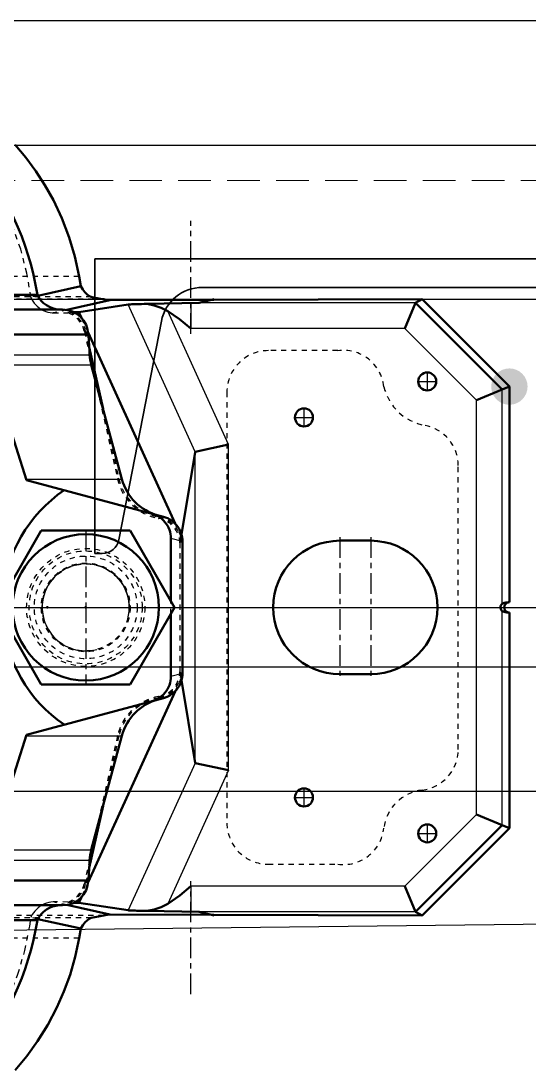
# Model space of a CAD drawing. Header units: millimetres. Extents: x 29178 to 37588, y 1365 to 7305.
# Drawn here: x 31213.4 to 31312.3, y 4258.3 to 4462.6 of the extents above; entities that cross this region are included whole.
import ezdxf

# ---------------------------------------------------------------- set-up
doc = ezdxf.new("R2010")
doc.units = ezdxf.units.MM
for name, pattern in [('CENTER', [7, 4, -1, 1, -1]), ('Dashed', [2, 1, -1]), ('HIDDEN', [9.525, 6.35, -3.175])]:
    doc.linetypes.add(name, pattern=pattern)
for name, color, linetype, lineweight in [('2d ConnectionPoints', 7, 'Continuous', 50), ('AM_0', 7, 'Continuous', 50), ('AM_4', 3, 'Continuous', 25), ('AM_5', 3, 'Continuous', 25), ('AM_7', 7, 'CENTER', 25), ('AM_9', 6, 'Dashed', 25), ('CONTORNO', 7, 'Continuous', 35), ('TRACEJADA', 3, 'HIDDEN', 20)]:
    doc.layers.add(name, color=color, linetype=linetype, lineweight=lineweight)

# ---------------------------------------------------------------- blocks, each defined once
blk = doc.blocks.new('estrutura')
for p, q in [((-35465.52, 28271.72), (-35715.52, 28271.72)), ((-36168.72, 28247.52), (-35465.52, 28247.52)), ((-36067.12, 28145.92), (-35567.12, 28145.92)), ((-35715.52, 28121.72), (-35465.52, 28121.72))]:
    blk.add_line(p, q)
at = {"layer": 'CONTORNO'}
for p, q in [((-35692.85, 28168.02), (-35692.85, 28225.42)), ((-35692.85, 28225.42), (-35489.65, 28225.42)), ((-35671.9, 28219.83), (-35510.59, 28219.83)), ((-35679.88, 28213.25), (-35688.16, 28170.69)), ((-35692.85, 28168.02), (-35691.39, 28168.02))]:
    blk.add_line(p, q, dxfattribs=at)
for centre, radius, start, end in [((-35671.9, 28211.7), 8.13, 90, 169), ((-35691.39, 28171.32), 3.3, 270, 349)]:
    blk.add_arc(centre, radius, start, end, dxfattribs=at)
at = {"layer": 'TRACEJADA'}
blk.add_line((-36067.12, 28240.66), (-35567.12, 28240.66), dxfattribs=at)
blk = doc.blocks.new('8_M_20x110_20x110_001_1_0_in_SKFSNL5246201224KH3024_4')
at = {"layer": 'AM_0'}
for p, q in [((-15, 131.16), (0, 139.82)), ((0, 139.82), (15, 131.16)), ((-15, 113.84), (-15, 131.16)), ((15, 131.16), (15, 113.84)), ((0, 105.18), (-15, 113.84)), ((15, 113.84), (0, 105.18))]:
    blk.add_line(p, q, dxfattribs=at)
blk.add_circle((0, 122.5), 14.25, dxfattribs=at)
at = {"layer": 'AM_5'}
blk.add_arc((0, 122.5), 8.47, 75, 15, dxfattribs=at)
at = {"layer": 'AM_7'}
for p, q in [((0, 107.54), (0, 137.46)), ((-14.96, 122.5), (14.96, 122.5))]:
    blk.add_line(p, q, dxfattribs=at)
at = {"layer": 'AM_9'}
for radius in [10, 8.47]:
    blk.add_circle((0, 122.5), radius, dxfattribs=at)
blk = doc.blocks.new('10_SNL_524_620_CAP_0_in_SKFSNL5246201224KH3024_4')
at = {"layer": 'AM_0'}
for p, q in [((12.81, 141.35), (-12.81, 141.35)), ((-1.26, 139.09), (-13.42, 139.09)), ((13.42, 139.09), (1.26, 139.09)), ((-24.8, 110.94), (-17.64, 137.64)), ((17.64, 137.64), (24.8, 110.94)), ((-24.99, 129.55), (-47.22, 123.59)), ((47.22, 123.59), (24.99, 129.55)), ((-53.16, 89.56), (-53.16, 123.01)), ((53.16, 89.56), (53.16, 123.01)), ((-58, 118), (-58, 90.19)), ((58.01, 90.23), (58.01, 118)), ((-60.88, 89.78), (-60.88, 113.09)), ((60.88, 89.78), (60.88, 113.09)), ((-47.22, 103.85), (-24.8, 110.94)), ((24.8, 110.94), (47.22, 103.85))]:
    blk.add_line(p, q, dxfattribs=at)
for points in [[(-17.64, 137.64), (-17.51, 138.06), (-17.35, 138.46), (-17.14, 138.85), (-16.91, 139.22), (-16.64, 139.56), (-16.35, 139.88), (-16.03, 140.18), (-15.68, 140.44), (-15.31, 140.68), (-14.93, 140.88), (-14.52, 141.05), (-14.11, 141.18), (-13.68, 141.27), (-13.25, 141.33), (-12.81, 141.35), (-12.81, 141.35)], [(12.81, 141.35), (13.25, 141.33), (13.68, 141.27), (14.11, 141.18), (14.52, 141.05), (14.93, 140.88), (15.31, 140.68), (15.68, 140.45), (16.03, 140.18), (16.35, 139.88), (16.64, 139.56), (16.91, 139.22), (17.14, 138.85), (17.35, 138.46), (17.51, 138.06), (17.64, 137.64), (17.64, 137.64)], [(-13.42, 139.09), (-13.85, 139.08), (-14.29, 139.02), (-14.71, 138.92), (-15.13, 138.79), (-15.53, 138.63), (-15.92, 138.42), (-16.29, 138.19), (-16.63, 137.92), (-16.95, 137.63), (-17.25, 137.31), (-17.51, 136.96), (-17.75, 136.59), (-17.95, 136.21), (-18.12, 135.8), (-18.25, 135.39), (-18.25, 135.39)], [(18.25, 135.39), (18.12, 135.8), (17.95, 136.21), (17.75, 136.59), (17.51, 136.96), (17.25, 137.31), (16.95, 137.63), (16.63, 137.92), (16.29, 138.19), (15.92, 138.42), (15.53, 138.63), (15.13, 138.79), (14.71, 138.92), (14.29, 139.02), (13.85, 139.08), (13.42, 139.09), (13.42, 139.09)]]:
    blk.add_lwpolyline(points, dxfattribs=at)
for centre, radius, start, end in [((-27.58, 139.2), 10, 285, 345), ((27.58, 139.2), 10, 195, 255), ((-53, 118), 5.01, 91.847, 180), ((0, -670.88), 795.67, 93.54419, 93.83062), ((-49.81, 133.25), 10, 273.5442, 285), ((49.81, 133.25), 10, 255, 266.4558), ((0, -670.88), 795.67, 86.16938, 86.45581), ((53, 118), 5.01, 360, 88.153), ((-63.01, 117.62), 5.01, 295.2051, 357.44), ((0, 133.84), 27.61, 214.2363, 265.8389), ((0, 133.84), 27.61, 274.1587, 325.7637), ((63.01, 117.62), 5.01, 182.56, 244.7949), ((-52.37, 58.75), 55, 98.9011, 131.5092), ((52.37, 58.75), 55, 48.4908, 81.0989)]:
    blk.add_arc(centre, radius, start, end, dxfattribs=at)
at = {"layer": 'AM_4'}
for p, q in [((-12.81, 141.35), (-13.42, 139.09)), ((13.42, 139.09), (12.81, 141.35)), ((-24.99, 110.87), (-24.99, 129.55)), ((24.99, 110.87), (24.99, 129.55)), ((-49.19, 103.47), (-49.19, 123.27)), ((-47.22, 103.85), (-47.22, 123.59)), ((47.22, 103.85), (47.22, 123.59)), ((49.19, 103.47), (49.19, 123.27))]:
    blk.add_line(p, q, dxfattribs=at)
at = {"layer": 'AM_9'}
for p, q in [((1.26, 139.09), (-1.26, 139.09)), ((-58, 117.92), (-58, 117.71)), ((-58, 90.18), (-58, 117.92)), ((-58, 90.21), (-58, 117.71)), ((-58, 90.29), (-58, 117.62)), ((58, 117.71), (58, 117.92)), ((58, 90.18), (58, 117.92)), ((58, 90.21), (58, 117.71)), ((58, 117.62), (58, 90.27))]:
    blk.add_line(p, q, dxfattribs=at)
blk.add_circle((0, 122.5), 11, dxfattribs=at)
for centre, start, end in [((-53, 118), 180, 180.9706), ((-63.01, 117.62), 357.44, 0.9706), ((53, 118), 359.0294, 360), ((63.01, 117.62), 179.0294, 182.56)]:
    blk.add_arc(centre, 5.01, start, end, dxfattribs=at)
blk = doc.blocks.new('11_SNL_524_620_BASE_0_in_SKFSNL5246201224KH3024_4')
at = {"layer": 'AM_0'}
for p, q in [((-43, 205), (-60, 188)), ((-1, 205), (-43, 205)), ((-42.42, 203.6), (-43, 205)), ((43, 205), (1, 205)), ((43, 205), (42.42, 203.6)), ((60, 188), (43, 205)), ((-59.3, 186.72), (-42.42, 203.6)), ((-42.42, 203.6), (-40.35, 198.6)), ((-42.42, 203.6), (-42.42, 203.6)), ((40.35, 198.6), (42.42, 203.6)), ((42.42, 203.6), (59.3, 186.72)), ((42.42, 203.6), (42.42, 203.6)), ((-60, 188), (-59.3, 186.72)), ((-60, 188), (-59.8, 127.19)), ((59.3, 186.72), (60, 188)), ((59.8, 127.19), (60, 188)), ((-59.3, 186.72), (-59.3, 186.72)), ((-59.3, 186.72), (-54.3, 184.65)), ((54.3, 184.65), (59.3, 186.72)), ((59.3, 186.72), (59.3, 186.72)), ((-13, 178), (-13, 172)), ((13, 172), (13, 178)), ((-31.71, 150.29), (-30.31, 143.83)), ((31.71, 150.29), (30.31, 143.83)), ((-60, 147.52), (-59.3, 144.58)), ((59.3, 144.58), (60, 147.52)), ((-59.3, 144.58), (-59.1, 134.39)), ((-30.31, 143.83), (-30.25, 143.79)), ((-14.19, 141.16), (-30.25, 143.79)), ((14.19, 141.16), (30.25, 143.79)), ((30.31, 143.83), (30.25, 143.79)), ((59.1, 134.39), (59.3, 144.58)), ((-16.35, 139.89), (-53.51, 122.99)), ((16.35, 139.89), (53.51, 122.99)), ((-58.98, 130.79), (-57.51, 121.17)), ((58.98, 130.79), (57.51, 121.17)), ((-59.8, 127.19), (-57.94, 118.83)), ((59.8, 127.19), (57.94, 118.83)), ((-50.71, 123.17), (-38.66, 125.88)), ((38.66, 125.88), (50.71, 123.17)), ((-49.17, 123.27), (-44.47, 124.33)), ((44.47, 124.33), (49.17, 123.27)), ((-64.42, 121.2), (-62.55, 121.52)), ((-62.55, 121.52), (-60.69, 113.18)), ((-56.41, 121.67), (-57.51, 121.17)), ((-57.51, 121.17), (-57.5, 120.19)), ((56.41, 121.67), (57.51, 121.17)), ((57.5, 120.19), (57.51, 121.17)), ((62.55, 121.52), (60.69, 113.18)), ((62.55, 121.52), (64.42, 121.2))]:
    blk.add_line(p, q, dxfattribs=at)
for points in [[(1, 205), (1, 204.91), (0.98, 204.83), (0.97, 204.74), (0.94, 204.66), (0.91, 204.58), (0.87, 204.5), (0.82, 204.43), (0.77, 204.36), (0.71, 204.29), (0.64, 204.23), (0.57, 204.18), (0.5, 204.13), (0.42, 204.09), (0.34, 204.06), (0.26, 204.03), (0.17, 204.02), (0.09, 204), (0, 204), (-0.09, 204), (-0.17, 204.02), (-0.26, 204.03), (-0.34, 204.06), (-0.42, 204.09), (-0.5, 204.13), (-0.57, 204.18), (-0.64, 204.23), (-0.71, 204.29), (-0.77, 204.36), (-0.82, 204.43), (-0.87, 204.5), (-0.91, 204.58), (-0.94, 204.66), (-0.97, 204.74), (-0.98, 204.83), (-1, 204.91), (-1, 205)], [(-1, 205), (-1, 204.83), (-0.98, 204.65), (-0.97, 204.48), (-0.94, 204.32), (-0.91, 204.15), (-0.87, 204), (-0.82, 203.85), (-0.77, 203.71), (-0.71, 203.6)], [(0.71, 203.6), (0.77, 203.73), (0.82, 203.87), (0.87, 204.01), (0.91, 204.17), (0.94, 204.33), (0.97, 204.5), (0.99, 204.67), (1, 204.84), (1, 205)], [(-0.71, 203.6), (-0.57, 203.46), (-0.36, 203.34), (-0.21, 203.29), (-0.09, 203.28), (0.04, 203.27), (0.15, 203.28), (0.28, 203.31), (0.44, 203.38), (0.61, 203.49), (0.71, 203.6)], [(-57.71, 138.47), (-56.11, 140.79), (-54.31, 142.99), (-54.3, 143)], [(54.3, 143), (54.31, 142.99), (56.1, 140.81), (57.71, 138.47)], [(-57.71, 138.47), (-58.34, 137.19), (-58.8, 135.83), (-59.1, 134.44), (-59.1, 134.39)], [(57.71, 138.47), (58.34, 137.19), (58.8, 135.83), (59.1, 134.44), (59.1, 134.39)], [(-59.1, 134.39), (-59.09, 133.87), (-59.08, 133.37), (-59.07, 132.91), (-59.06, 132.48), (-59.05, 132.1), (-59.04, 131.76), (-59.03, 131.46), (-59.01, 131.22), (-59, 131.02), (-58.99, 130.88), (-58.98, 130.79)], [(59.1, 134.39), (59.09, 133.87), (59.08, 133.37), (59.07, 132.91), (59.06, 132.48), (59.05, 132.1), (59.04, 131.76), (59.03, 131.46), (59.01, 131.22), (59, 131.02), (58.99, 130.88), (58.98, 130.79)], [(-60, 126), (-59.89, 126.43), (-59.82, 126.86), (-59.8, 127.19)], [(59.8, 127.19), (59.84, 126.75), (59.92, 126.32), (60, 126)], [(-60, 126), (-60.1, 125.38), (-60.21, 124.71), (-60.36, 124.01), (-60.45, 123.59)], [(60.45, 123.59), (60.3, 124.3), (60.16, 124.99), (60.05, 125.64), (60, 126)], [(-60.45, 123.59), (-60.64, 123.21), (-60.94, 122.8), (-61.37, 122.34), (-61.89, 121.91), (-62.55, 121.52)], [(62.55, 121.52), (61.88, 121.92), (61.32, 122.38), (60.9, 122.84), (60.6, 123.27), (60.45, 123.59)], [(-64.42, 121.2), (-68.31, 120.37), (-72.05, 119.27), (-75.77, 117.85), (-79.29, 116.2), (-82.22, 114.56), (-84.97, 112.78), (-87.61, 110.85), (-90.08, 108.79)], [(90.08, 108.79), (87.37, 111.03), (84.46, 113.13), (81.28, 115.11), (77.89, 116.9), (74.77, 118.27), (71.52, 119.45), (68.03, 120.44), (64.42, 121.2)]]:
    blk.add_lwpolyline(points, dxfattribs=at)
for centre in [(-44, 189), (44, 189), (-37, 165), (37, 165)]:
    blk.add_circle(centre, 1.75, dxfattribs=at)
for centre, start, end in [((0, 178), 0, 180), ((0, 172), 180, 0)]:
    blk.add_arc(centre, 13, start, end, dxfattribs=at)
at = {"layer": 'AM_4'}
for p, q in [((-0.71, 203.6), (-42.42, 203.6)), ((42.42, 203.6), (0.71, 203.6)), ((-54.3, 184.65), (-40.35, 198.6)), ((40.35, 198.6), (-40.35, 198.6)), ((40.35, 198.6), (54.3, 184.65)), ((-59.3, 186.72), (-59.3, 144.58)), ((59.3, 186.72), (59.3, 144.58)), ((-54.3, 184.65), (-54.3, 143)), ((54.3, 184.65), (54.3, 143)), ((-31.71, 150.29), (-57.71, 138.47)), ((31.71, 150.29), (-31.71, 150.29)), ((31.71, 150.29), (57.71, 138.47)), ((-59.28, 143), (-54.3, 143)), ((-30.31, 143.83), (-58.98, 130.79)), ((30.25, 143.79), (-30.25, 143.79)), ((30.31, 143.83), (58.98, 130.79)), ((54.3, 143), (59.28, 143))]:
    blk.add_line(p, q, dxfattribs=at)
at = {"layer": 'AM_7'}
for p, q in [((-44, 187.16), (-44, 190.84)), ((0, 158.35), (0, 191.65)), ((44, 187.16), (44, 190.84)), ((-45.84, 189), (-42.16, 189)), ((42.16, 189), (45.84, 189)), ((-13.65, 178), (13.65, 178)), ((-13.65, 172), (13.65, 172)), ((-37, 163.16), (-37, 166.84)), ((37, 163.16), (37, 166.84)), ((-38.84, 165), (-35.16, 165)), ((35.16, 165), (38.84, 165)), ((-53.3, 143), (-75.3, 143)), ((75.3, 143), (53.3, 143))]:
    blk.add_line(p, q, dxfattribs=at)
at = {"layer": 'AM_9'}
for p, q in [((27.65, 195.05), (-27.61, 195.05)), ((-50, 171.56), (-50, 158.06)), ((50, 158), (50, 171.56)), ((-41.94, 150), (42, 150)), ((-13.72, 141.08), (-16.35, 139.89)), ((-13.72, 141.08), (-14.19, 141.16)), ((-12.79, 141.08), (-13.72, 141.08)), ((13.72, 141.08), (12.79, 141.08)), ((13.72, 141.08), (14.19, 141.16)), ((13.72, 141.08), (16.35, 139.89)), ((-12.54, 140.85), (12.54, 140.85)), ((-17.58, 136.71), (-17.56, 136.81)), ((-17.58, 136.71), (-17.34, 136.66)), ((-17.56, 136.81), (-17.32, 136.77)), ((-17.34, 136.66), (-17.32, 136.77)), ((17.56, 136.81), (17.32, 136.77)), ((17.32, 136.77), (17.34, 136.66)), ((17.58, 136.71), (17.34, 136.66)), ((17.56, 136.81), (17.58, 136.71)), ((-44.47, 124.33), (-25.02, 128.7)), ((-38.66, 125.88), (-25.08, 128.94)), ((-25.08, 128.94), (-25.02, 128.7)), ((25.08, 128.94), (25.02, 128.7)), ((25.02, 128.7), (44.47, 124.33)), ((25.08, 128.94), (38.66, 125.88)), ((-60, 126), (-60, 1)), ((60, 126), (60, 1)), ((-60.45, 123.59), (-60.45, -123.59)), ((-53.51, 122.99), (-56.41, 121.67)), ((-53.81, 122.48), (-50.71, 123.17)), ((-53.76, 122.24), (-49.17, 123.27)), ((49.17, 123.27), (53.76, 122.24)), ((50.71, 123.17), (53.81, 122.48)), ((53.51, 122.99), (56.41, 121.67)), ((60.45, 123.59), (60.45, -123.59)), ((-64.42, 121.2), (-64.42, -121.2)), ((-53.81, 122.48), (-53.76, 122.24)), ((53.81, 122.48), (53.76, 122.24)), ((64.42, 121.2), (64.42, -121.2)), ((-57.94, 118.83), (-57.34, 116.17)), ((-57.5, 120.19), (-57.49, 119.39)), ((-57.49, 119.39), (-57.37, 119.03)), ((-57.34, 116.17), (-57.37, 119.03)), ((57.37, 119.03), (57.34, 116.17)), ((57.94, 118.83), (57.34, 116.17)), ((57.37, 119.03), (57.49, 119.39)), ((57.49, 119.39), (57.5, 120.19)), ((-60.69, 113.18), (-60.39, 111.82)), ((60.69, 113.18), (60.39, 111.82))]:
    blk.add_line(p, q, dxfattribs=at)
for points in [[(-12.54, 140.85), (-12.69, 140.96), (-12.79, 141.08)], [(12.79, 141.08), (12.69, 140.96), (12.54, 140.85)], [(-58, 113.93), (-57.8, 114.31), (-57.64, 114.72), (-57.51, 115.13), (-57.41, 115.56), (-57.36, 115.99), (-57.34, 116.17)], [(57.34, 116.17), (57.39, 115.74), (57.46, 115.31), (57.58, 114.89), (57.73, 114.48), (57.92, 114.08), (58, 113.93)], [(-60.39, 111.82), (-59.99, 112.01), (-59.62, 112.23), (-59.26, 112.48), (-58.93, 112.76), (-58.63, 113.07), (-58.35, 113.41), (-58.1, 113.77), (-58, 113.93)], [(58, 113.93), (58.24, 113.56), (58.5, 113.21), (58.8, 112.89), (59.12, 112.6), (59.46, 112.33), (59.83, 112.1), (60.22, 111.9), (60.39, 111.82)], [(-60.39, 111.82), (-65.12, 111.04), (-69.77, 109.84), (-74.29, 108.24), (-78.66, 106.25), (-82.84, 103.89), (-86.79, 101.17), (-88.15, 100.12)], [(88.15, 100.12), (84.28, 102.96), (80.18, 105.45), (75.87, 107.58), (71.4, 109.31), (66.8, 110.65), (62.09, 111.59), (60.39, 111.82)]]:
    blk.add_lwpolyline(points, dxfattribs=at)
for radius in [11.5, 8.65]:
    blk.add_circle((0, 122.5), radius, dxfattribs=at)
for centre, radius, start, end in [((-27.61, 187.08), 7.97, 90, 169.7129), ((27.65, 187.09), 7.96, 6.6565, 90), ((-45.29, 190.29), 10, 283.3419, 349.7129), ((44, 189), 8.5, 186.6565, 263.1317), ((-42.1, 172.64), 7.97, 96.3394, 187.7861), ((42.12, 172.65), 7.96, 352.1356, 83.739), ((-41.94, 158.06), 8.06, 180, 270), ((42, 158), 8, 270, 360), ((-12.41, 135.85), 5.25, 94.2027, 169.4033), ((12.41, 135.85), 5.25, 10.5967, 85.7973), ((-12.41, 135.85), 5, 91.5773, 169.4033), ((12.41, 135.85), 5, 10.5967, 88.4227), ((-27.23, 138.51), 9.81, 282.6737, 349.4033), ((-27.23, 138.51), 10.06, 282.6737, 349.4033), ((27.23, 138.51), 10.06, 190.5967, 257.3263), ((27.23, 138.51), 9.81, 190.5967, 257.3263), ((-52.66, 117.36), 5.24, 102.6737, 157.1676), ((-52.66, 117.36), 5, 102.6737, 160.4836), ((52.66, 117.36), 5, 19.5164, 77.3263), ((52.66, 117.36), 5.24, 22.8324, 77.3263)]:
    blk.add_arc(centre, radius, start, end, dxfattribs=at)

msp = doc.modelspace()

# ---------------------------------------------------------------- hatches: boundary and pattern name
h = msp.add_hatch(color=4)
h.dxf.hatch_style = 1
edge = h.paths.add_edge_path()
edge.add_arc((31308.52, 4391.42), 3.54, 0, 360)

# ---------------------------------------------------------------- linework, layer by layer
for p, q in [((30751.92, 4408.42), (31455.12, 4408.42)), ((30873.52, 4348.42), (31333.52, 4348.42)), ((30751.92, 4280.22), (31455.12, 4288.42))]:
    msp.add_line(p, q)
at = {"layer": '2d ConnectionPoints'}
for p in [(31218.52, 4348.42), (31218.52, 4348.42), (31226.02, 4348.42), (31226.02, 4348.42)]:
    msp.add_point(p, dxfattribs=at)

# ---------------------------------------------------------------- block references
at = {"rotation": 270}
for name in ['11_SNL_524_620_BASE_0_in_SKFSNL5246201224KH3024_4', '10_SNL_524_620_CAP_0_in_SKFSNL5246201224KH3024_4', '8_M_20x110_20x110_001_1_0_in_SKFSNL5246201224KH3024_4']:
    msp.add_blockref(name, (31103.52, 4348.42), dxfattribs=at)
msp.add_blockref('estrutura', (66920.64, -23809.1))

doc.saveas('drawing.dxf')
